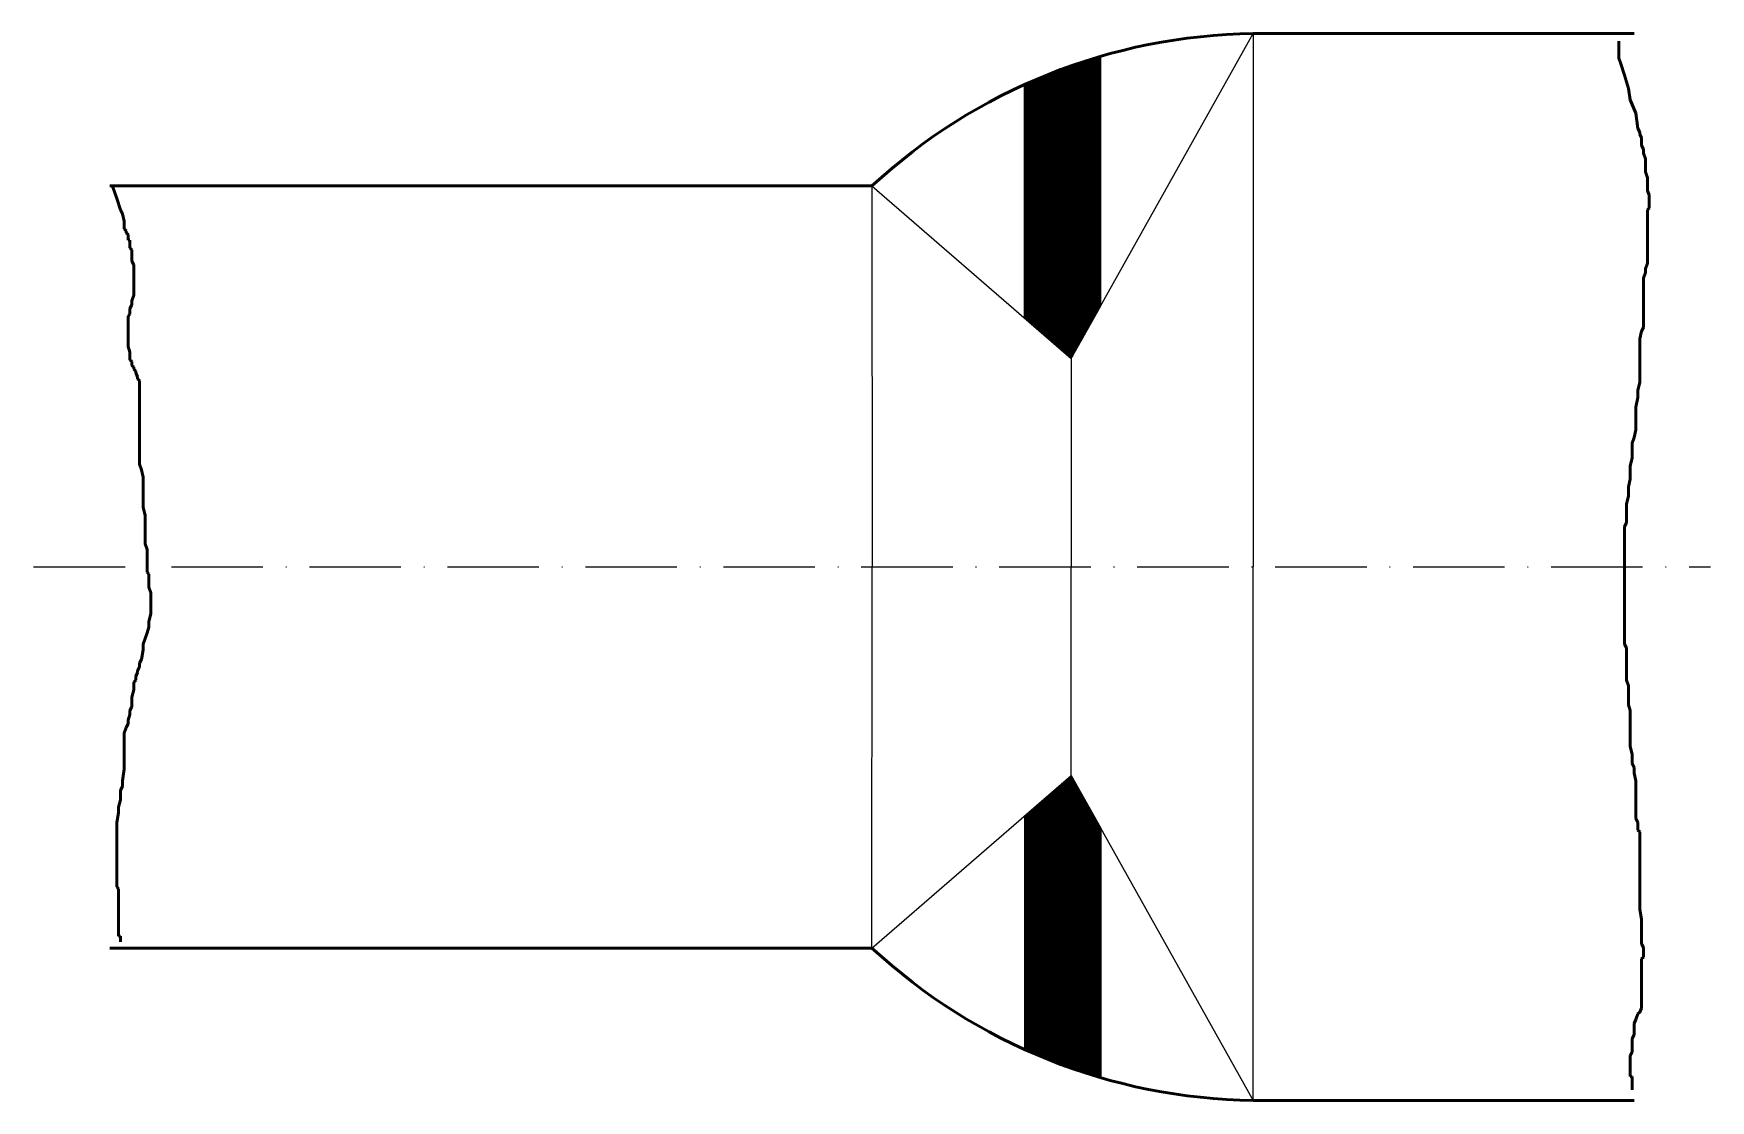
# Model space of a CAD drawing. Header units: millimetres. Extents: x 10 to 230, y -140 to 130.
# Drawn here: x 10 to 230, y -140 to 0 of the extents above; entities that cross this region are included whole.
import ezdxf

# ---------------------------------------------------------------- set-up
doc = ezdxf.new("R2010")
doc.units = ezdxf.units.MM
doc.linetypes.add('ACAD_ISO10W100', pattern=[18, 12, -3, 0, -3])
for name, color, linetype, lineweight, true_color in [('außenkante', 7, 'Continuous', 50, 0x000000), ('bemaßung', 7, 'Continuous', 25, 0x000000), ('schrichpunkt', 7, 'ACAD_ISO10W100', 25, 0x000000)]:
    doc.layers.add(name, color=color, linetype=linetype, lineweight=lineweight, true_color=true_color)
pattern_1 = [(45, (0, 0), (-0.0883883476483184, 0.0883883476483185), [])]

msp = doc.modelspace()

# ---------------------------------------------------------------- hatches: boundary and pattern name
at = {"layer": 'bemaßung'}
h = msp.add_hatch(dxfattribs=at)
h.set_pattern_fill('LINE', color=256, angle=45, style=0)
h.set_pattern_definition(pattern_1)
edge = h.paths.add_edge_path()
edge.add_arc((170.99734734478722, -74.99336836196815), 75, 106.25809380370583, 114.41217685213576, ccw=False)
edge.add_line((150, -2.9925947238859294), (150, -35.74131379263612))
edge.add_line((149.99999999999997, -35.741313792636106), (146.14332799999994, -42.633439999999936))
edge.add_line((146.14332799999994, -42.633439999999936), (140, -37.31488814277966))
edge.add_line((140, -37.31488814277968), (140, -6.698680006382162))
h = msp.add_hatch(dxfattribs=at)
h.set_pattern_fill('LINE', color=256, angle=45, style=0)
h.set_pattern_definition(pattern_1)
edge = h.paths.add_edge_path()
edge.add_arc((170.99734734478722, -65.00663163803208), 75, 245.58782314786424, 253.74190619629417)
edge.add_line((150, -137.0074052761141), (150, -104.2586862073639))
edge.add_line((149.99999999999997, -104.2586862073639), (146.14332799999994, -97.36656000000009))
edge.add_line((146.14332799999994, -97.36656000000009), (140, -102.68511185722035))
edge.add_line((140, -102.6851118572203), (140, -133.30131999361782))

# ---------------------------------------------------------------- linework, layer by layer
at = {"layer": 'außenkante'}
for p, q in [((169.99999999999997, 0), (220, 0)), ((217.9870353135299, -0.9978620489604282), (217.9870353135299, -1.4955260489604143)), ((217.9870353135299, -1.4955260489604143), (217.9870353135299, -2.242022048960422)), ((217.9870353135299, -2.242022048960422), (217.9870353135299, -3.2373500489604226)), ((217.9870353135299, -3.2373500489604226), (218.2358673135299, -3.98384604896043)), ((218.2358673135299, -3.98384604896043), (218.73353131352988, -5.476838048960417)), ((218.73353131352988, -5.476838048960417), (219.23119531352992, -7.218662048960425)), ((219.23119531352992, -7.218662048960425), (219.48002731352992, -8.711654048960412)), ((219.48002731352992, -8.711654048960412), (220.2265233135299, -10.45347804896042)), ((220.2265233135299, -10.45347804896042), (220.4753553135299, -12.444134048960422)), ((220.4753553135299, -12.444134048960422), (220.72418731352988, -12.941798048960408)), ((220.72418731352988, -12.941798048960408), (220.72418731352988, -13.1906300489604)), ((220.72418731352988, -13.1906300489604), (220.97301931352987, -13.688294048960415)), ((220.97301931352987, -13.688294048960415), (220.97301931352987, -13.937126048960408)), ((220.97301931352987, -13.937126048960408), (220.97301931352987, -14.683622048960416)), ((220.97301931352987, -14.683622048960416), (221.22185131352987, -15.181286048960402)), ((221.22185131352987, -15.181286048960402), (221.22185131352987, -15.678950048960417)), ((221.22185131352987, -15.678950048960417), (221.47068331352992, -16.425446048960424)), ((221.47068331352992, -16.425446048960424), (221.47068331352992, -16.674278048960417)), ((221.47068331352992, -16.674278048960417), (221.47068331352992, -17.171942048960403)), ((221.47068331352992, -17.171942048960403), (221.47068331352992, -17.669606048960418)), ((221.47068331352992, -17.669606048960418), (221.47068331352992, -18.167270048960404)), ((221.47068331352992, -18.167270048960404), (221.7195153135299, -18.91376604896041)), ((221.7195153135299, -18.91376604896041), (221.7195153135299, -19.909094048960412)), ((19.999999999999986, -20), (119.99999999999997, -20)), ((20.41442731352997, -20.157926048960405), (20.663259313529963, -20.904422048960413)), ((20.663259313529963, -20.904422048960413), (20.91209131352997, -21.65091804896042)), ((20.91209131352997, -21.65091804896042), (21.40975531352997, -23.143910048960407)), ((221.7195153135299, -19.909094048960412), (221.7195153135299, -20.65559004896042)), ((221.7195153135299, -20.65559004896042), (221.9683473135299, -21.153254048960406)), ((221.9683473135299, -21.153254048960406), (221.9683473135299, -21.4020860489604)), ((221.9683473135299, -21.4020860489604), (221.9683473135299, -21.65091804896042)), ((221.9683473135299, -21.65091804896042), (221.9683473135299, -22.148582048960407)), ((21.40975531352997, -23.143910048960407), (21.658587313529964, -23.641574048960422)), ((21.658587313529964, -23.641574048960422), (21.907419313529957, -24.636902048960422)), ((221.9683473135299, -22.895078048960414), (221.7195153135299, -23.143910048960407)), ((221.7195153135299, -23.143910048960407), (221.7195153135299, -23.3927420489604)), ((221.7195153135299, -23.3927420489604), (221.7195153135299, -23.890406048960415)), ((221.7195153135299, -23.890406048960415), (221.7195153135299, -24.3880700489604)), ((221.9683473135299, -22.148582048960407), (221.9683473135299, -22.3974140489604)), ((221.9683473135299, -22.3974140489604), (221.9683473135299, -22.895078048960414)), ((21.907419313529957, -24.636902048960422), (21.907419313529957, -24.885734048960416)), ((21.907419313529957, -24.885734048960416), (21.907419313529957, -25.3833980489604)), ((21.907419313529957, -25.3833980489604), (21.907419313529957, -25.632230048960423)), ((21.907419313529957, -25.632230048960423), (22.156251313529964, -25.881062048960416)), ((22.156251313529964, -25.881062048960416), (22.156251313529964, -26.12989404896041)), ((22.156251313529964, -26.12989404896041), (22.405083313529957, -26.378726048960402)), ((22.405083313529957, -26.378726048960402), (22.405083313529957, -26.627558048960395)), ((221.7195153135299, -24.3880700489604), (221.7195153135299, -25.13456604896041)), ((221.7195153135299, -25.13456604896041), (221.7195153135299, -25.3833980489604)), ((221.7195153135299, -25.3833980489604), (221.7195153135299, -25.881062048960416)), ((221.7195153135299, -25.881062048960416), (221.7195153135299, -26.378726048960402)), ((221.7195153135299, -26.378726048960402), (221.7195153135299, -26.627558048960395)), ((22.405083313529957, -26.627558048960395), (22.405083313529957, -26.876390048960417)), ((22.405083313529957, -26.876390048960417), (22.405083313529957, -27.12522204896041)), ((22.405083313529957, -27.12522204896041), (22.653915313529964, -27.12522204896041)), ((22.653915313529964, -27.12522204896041), (22.653915313529964, -27.374054048960403)), ((22.653915313529964, -27.374054048960403), (22.653915313529964, -27.622886048960396)), ((22.653915313529964, -27.622886048960396), (22.653915313529964, -27.871718048960417)), ((22.653915313529964, -27.871718048960417), (22.653915313529964, -28.12055004896041)), ((22.653915313529964, -28.12055004896041), (22.902747313529957, -28.369382048960404)), ((22.902747313529957, -28.369382048960404), (22.902747313529957, -28.867046048960418)), ((221.7195153135299, -26.627558048960395), (221.7195153135299, -27.374054048960403)), ((221.7195153135299, -27.374054048960403), (221.7195153135299, -28.369382048960404)), ((221.7195153135299, -28.369382048960404), (221.7195153135299, -28.618214048960397)), ((22.902747313529957, -28.867046048960418), (22.902747313529957, -29.364710048960404)), ((22.902747313529957, -29.364710048960404), (22.902747313529957, -29.86237404896042)), ((22.902747313529957, -29.86237404896042), (23.151579313529965, -30.360038048960405)), ((23.151579313529965, -30.360038048960405), (23.151579313529965, -30.608870048960398)), ((23.151579313529965, -30.608870048960398), (23.151579313529965, -30.85770204896042)), ((221.7195153135299, -30.111206048960412), (221.47068331352992, -30.85770204896042)), ((221.7195153135299, -28.618214048960397), (221.7195153135299, -29.364710048960404)), ((221.7195153135299, -29.364710048960404), (221.7195153135299, -30.111206048960412)), ((23.151579313529965, -30.85770204896042), (23.151579313529965, -31.355366048960406)), ((23.151579313529965, -31.355366048960406), (23.151579313529965, -31.6041980489604)), ((23.151579313529965, -31.6041980489604), (23.151579313529965, -31.85303004896042)), ((23.151579313529965, -31.85303004896042), (23.151579313529965, -32.10186204896041)), ((23.151579313529965, -32.10186204896041), (23.151579313529965, -32.350694048960406)), ((23.151579313529965, -32.350694048960406), (23.151579313529965, -32.5995260489604)), ((23.151579313529965, -32.5995260489604), (23.151579313529965, -32.84835804896042)), ((23.151579313529965, -32.84835804896042), (23.151579313529965, -33.097190048960414)), ((221.47068331352992, -31.355366048960406), (221.22185131352987, -32.10186204896041)), ((221.22185131352987, -32.10186204896041), (221.22185131352987, -33.097190048960414)), ((221.47068331352992, -30.85770204896042), (221.47068331352992, -31.355366048960406)), ((23.151579313529965, -34.34135004896041), (22.902747313529957, -35.087846048960415)), ((22.902747313529957, -35.087846048960415), (22.902747313529957, -35.33667804896041)), ((23.151579313529965, -33.097190048960414), (23.151579313529965, -33.5948540489604)), ((23.151579313529965, -33.5948540489604), (23.151579313529965, -33.84368604896039)), ((23.151579313529965, -33.84368604896039), (23.151579313529965, -34.092518048960414)), ((23.151579313529965, -34.092518048960414), (23.151579313529965, -34.34135004896041)), ((221.22185131352987, -33.097190048960414), (221.22185131352987, -34.34135004896041)), ((221.22185131352987, -34.34135004896041), (221.22185131352987, -34.839014048960394)), ((221.22185131352987, -34.839014048960394), (221.22185131352987, -35.834342048960394)), ((22.653915313529964, -36.829670048960395), (22.405083313529957, -37.07850204896042)), ((22.405083313529957, -37.07850204896042), (22.405083313529957, -37.5761660489604)), ((22.902747313529957, -35.5855100489604), (22.653915313529964, -36.083174048960416)), ((22.653915313529964, -36.083174048960416), (22.653915313529964, -36.33200604896041)), ((22.653915313529964, -36.33200604896041), (22.653915313529964, -36.5808380489604)), ((22.653915313529964, -36.5808380489604), (22.653915313529964, -36.829670048960395)), ((22.902747313529957, -35.33667804896041), (22.902747313529957, -35.5855100489604)), ((221.22185131352987, -35.834342048960394), (221.22185131352987, -36.5808380489604)), ((221.22185131352987, -36.5808380489604), (221.22185131352987, -37.5761660489604)), ((22.405083313529957, -37.5761660489604), (22.405083313529957, -37.824998048960396)), ((22.405083313529957, -37.824998048960396), (22.405083313529957, -38.07383004896042)), ((22.405083313529957, -38.07383004896042), (22.405083313529957, -38.32266204896041)), ((22.405083313529957, -38.32266204896041), (22.405083313529957, -38.5714940489604)), ((22.405083313529957, -38.5714940489604), (22.405083313529957, -38.820326048960396)), ((22.405083313529957, -38.820326048960396), (22.405083313529957, -39.31799004896041)), ((22.405083313529957, -39.31799004896041), (22.405083313529957, -39.566822048960404)), ((22.405083313529957, -39.566822048960404), (22.405083313529957, -39.8156540489604)), ((220.97301931352987, -39.06915804896042), (220.72418731352988, -40.06448604896042)), ((221.22185131352987, -38.5714940489604), (220.97301931352987, -39.06915804896042)), ((221.22185131352987, -37.5761660489604), (221.22185131352987, -38.5714940489604)), ((22.405083313529957, -39.8156540489604), (22.405083313529957, -40.31331804896041)), ((22.405083313529957, -40.31331804896041), (22.405083313529957, -40.8109820489604)), ((22.405083313529957, -40.8109820489604), (22.405083313529957, -41.05981404896039)), ((22.405083313529957, -41.05981404896039), (22.653915313529964, -41.8063100489604)), ((220.72418731352988, -40.06448604896042), (220.72418731352988, -41.05981404896039)), ((220.72418731352988, -41.05981404896039), (220.72418731352988, -42.05514204896039)), ((22.653915313529964, -41.8063100489604), (22.653915313529964, -42.552806048960406)), ((22.653915313529964, -42.552806048960406), (22.653915313529964, -42.8016380489604)), ((22.653915313529964, -42.8016380489604), (22.902747313529957, -43.05047004896039)), ((22.902747313529957, -43.05047004896039), (22.902747313529957, -43.54813404896041)), ((22.902747313529957, -43.54813404896041), (23.151579313529965, -43.7969660489604)), ((23.151579313529965, -43.7969660489604), (23.151579313529965, -44.04579804896039)), ((220.72418731352988, -42.05514204896039), (220.72418731352988, -43.05047004896039)), ((220.72418731352988, -43.05047004896039), (220.72418731352988, -43.29930204896041)), ((220.72418731352988, -43.29930204896041), (220.72418731352988, -44.294630048960414)), ((23.151579313529965, -44.04579804896039), (23.400411313529958, -44.294630048960414)), ((23.400411313529958, -44.294630048960414), (23.400411313529958, -44.54346204896041)), ((23.400411313529958, -44.54346204896041), (23.649243313529965, -45.04112604896039)), ((23.649243313529965, -45.04112604896039), (23.649243313529965, -45.289958048960415)), ((23.649243313529965, -45.289958048960415), (23.898075313529958, -45.53879004896041)), ((23.898075313529958, -45.53879004896041), (23.898075313529958, -46.036454048960394)), ((23.898075313529958, -46.036454048960394), (23.898075313529958, -46.285286048960415)), ((220.72418731352988, -45.7876220489604), (220.4753553135299, -46.7829500489604)), ((220.72418731352988, -44.294630048960414), (220.72418731352988, -45.53879004896041)), ((220.72418731352988, -45.53879004896041), (220.72418731352988, -45.7876220489604)), ((23.898075313529958, -46.285286048960415), (23.898075313529958, -46.7829500489604)), ((23.898075313529958, -46.7829500489604), (23.898075313529958, -47.031782048960395)), ((23.898075313529958, -47.031782048960395), (23.898075313529958, -47.52944604896041)), ((23.898075313529958, -47.52944604896041), (23.898075313529958, -48.27594204896039)), ((23.898075313529958, -48.27594204896039), (23.898075313529958, -49.27127004896039)), ((220.4753553135299, -47.7782780489604), (220.2265233135299, -49.022438048960396)), ((220.4753553135299, -46.7829500489604), (220.4753553135299, -47.7782780489604)), ((23.898075313529958, -49.27127004896039), (23.898075313529958, -49.7689340489604)), ((23.898075313529958, -49.7689340489604), (23.898075313529958, -50.51543004896041)), ((23.898075313529958, -50.51543004896041), (23.898075313529958, -51.26192604896039)), ((220.2265233135299, -49.022438048960396), (220.2265233135299, -49.7689340489604)), ((220.2265233135299, -49.7689340489604), (220.2265233135299, -50.764262048960404)), ((23.898075313529958, -51.26192604896039), (23.898075313529958, -52.0084220489604)), ((23.898075313529958, -52.0084220489604), (23.898075313529958, -52.25725404896039)), ((23.898075313529958, -52.25725404896039), (23.898075313529958, -53.0037500489604)), ((220.2265233135299, -52.0084220489604), (219.9776913135299, -53.0037500489604)), ((220.2265233135299, -50.764262048960404), (220.2265233135299, -52.0084220489604)), ((23.898075313529958, -53.0037500489604), (23.898075313529958, -53.750246048960406)), ((23.898075313529958, -53.750246048960406), (23.898075313529958, -54.24791004896039)), ((23.898075313529958, -54.24791004896039), (23.898075313529958, -54.9944060489604)), ((23.898075313529958, -54.9944060489604), (23.898075313529958, -55.24323804896039)), ((219.9776913135299, -53.0037500489604), (219.7288593135299, -53.750246048960406)), ((219.7288593135299, -53.750246048960406), (219.7288593135299, -54.496742048960385)), ((219.7288593135299, -54.496742048960385), (219.7288593135299, -55.74090204896041)), ((23.898075313529958, -55.24323804896039), (23.898075313529958, -55.74090204896041)), ((23.898075313529958, -55.74090204896041), (23.898075313529958, -56.48739804896039)), ((23.898075313529958, -56.48739804896039), (24.146907313529965, -57.233894048960394)), ((219.7288593135299, -55.74090204896041), (219.48002731352992, -56.73623004896041)), ((219.48002731352992, -56.73623004896041), (219.48002731352992, -57.233894048960394)), ((24.146907313529965, -57.233894048960394), (24.39573931352996, -58.229222048960395)), ((24.39573931352996, -58.229222048960395), (24.39573931352996, -58.9757180489604)), ((24.39573931352996, -58.9757180489604), (24.39573931352996, -59.224550048960396)), ((24.39573931352996, -59.224550048960396), (24.39573931352996, -59.47338204896039)), ((219.48002731352992, -58.47805404896039), (219.23119531352992, -59.47338204896039)), ((219.48002731352992, -57.233894048960394), (219.48002731352992, -57.73155804896041)), ((219.48002731352992, -57.73155804896041), (219.48002731352992, -58.47805404896039)), ((24.39573931352996, -59.47338204896039), (24.39573931352996, -59.9710460489604)), ((24.39573931352996, -59.9710460489604), (24.39573931352996, -60.71754204896041)), ((24.39573931352996, -60.71754204896041), (24.39573931352996, -61.71287004896038)), ((219.23119531352992, -60.71754204896041), (218.98236331352987, -61.71287004896038)), ((219.23119531352992, -59.47338204896039), (219.23119531352992, -60.219878048960396)), ((219.23119531352992, -60.219878048960396), (219.23119531352992, -60.71754204896041)), ((24.39573931352996, -61.71287004896038), (24.39573931352996, -62.2105340489604)), ((24.39573931352996, -62.2105340489604), (24.644571313529966, -63.2058620489604)), ((24.644571313529966, -63.2058620489604), (24.644571313529966, -63.952358048960406)), ((218.98236331352987, -61.71287004896038), (218.98236331352987, -62.45936604896039)), ((218.98236331352987, -62.45936604896039), (218.98236331352987, -62.957030048960405)), ((218.98236331352987, -62.957030048960405), (218.98236331352987, -63.45469404896039)), ((218.98236331352987, -63.45469404896039), (218.98236331352987, -63.703526048960384)), ((218.98236331352987, -63.703526048960384), (218.98236331352987, -64.2011900489604)), ((24.644571313529966, -63.952358048960406), (24.644571313529966, -64.69885404896038)), ((24.644571313529966, -64.69885404896038), (24.644571313529966, -65.1965180489604)), ((24.644571313529966, -65.1965180489604), (24.644571313529966, -66.1918460489604)), ((218.98236331352987, -64.2011900489604), (218.73353131352988, -64.69885404896038)), ((218.73353131352988, -64.69885404896038), (218.73353131352988, -65.1965180489604)), ((218.73353131352988, -65.1965180489604), (218.73353131352988, -65.9430140489604)), ((218.73353131352988, -65.9430140489604), (218.73353131352988, -66.93834204896041)), ((24.644571313529966, -66.1918460489604), (24.644571313529966, -66.93834204896041)), ((24.644571313529966, -66.93834204896041), (24.89340331352996, -67.68483804896039)), ((24.89340331352996, -67.68483804896039), (24.89340331352996, -68.4313340489604)), ((218.73353131352988, -66.93834204896041), (218.73353131352988, -67.93367004896041)), ((218.73353131352988, -67.93367004896041), (218.73353131352988, -68.1825020489604)), ((218.73353131352988, -68.1825020489604), (218.73353131352988, -69.1778300489604)), ((24.89340331352996, -68.4313340489604), (24.89340331352996, -69.1778300489604)), ((24.89340331352996, -69.1778300489604), (24.89340331352996, -69.92432604896038)), ((24.89340331352996, -69.92432604896038), (24.89340331352996, -70.67082204896039)), ((218.73353131352988, -69.1778300489604), (218.73353131352988, -69.4266620489604)), ((218.73353131352988, -69.4266620489604), (218.73353131352988, -69.92432604896038)), ((218.73353131352988, -69.92432604896038), (218.73353131352988, -70.4219900489604)), ((24.89340331352996, -70.67082204896039), (25.142235313529966, -70.91965404896038)), ((25.142235313529966, -70.91965404896038), (25.142235313529966, -71.4173180489604)), ((25.142235313529966, -71.4173180489604), (25.142235313529966, -71.66615004896039)), ((25.142235313529966, -71.66615004896039), (25.142235313529966, -72.1638140489604)), ((25.142235313529966, -72.1638140489604), (25.142235313529966, -72.66147804896039)), ((218.73353131352988, -70.4219900489604), (218.73353131352988, -71.66615004896039)), ((218.73353131352988, -71.66615004896039), (218.73353131352988, -71.91498204896038)), ((218.73353131352988, -71.91498204896038), (218.73353131352988, -72.66147804896039)), ((25.142235313529966, -72.66147804896039), (25.39106731352996, -73.4079740489604)), ((25.39106731352996, -73.4079740489604), (25.39106731352996, -73.65680604896039)), ((25.39106731352996, -73.65680604896039), (25.39106731352996, -74.1544700489604)), ((25.39106731352996, -74.1544700489604), (25.39106731352996, -74.65213404896039)), ((25.39106731352996, -74.65213404896039), (25.39106731352996, -74.90096604896038)), ((218.73353131352988, -72.66147804896039), (218.73353131352988, -73.1591420489604)), ((218.73353131352988, -73.1591420489604), (218.73353131352988, -73.90563804896038)), ((218.73353131352988, -73.90563804896038), (218.73353131352988, -74.65213404896039)), ((218.73353131352988, -74.65213404896039), (218.73353131352988, -75.1497980489604)), ((25.39106731352996, -76.14512604896038), (25.142235313529966, -77.14045404896038)), ((25.39106731352996, -74.90096604896038), (25.39106731352996, -75.64746204896039)), ((25.39106731352996, -75.64746204896039), (25.39106731352996, -76.14512604896038)), ((218.73353131352988, -75.1497980489604), (218.73353131352988, -75.64746204896039)), ((218.73353131352988, -75.64746204896039), (218.73353131352988, -76.3939580489604)), ((218.73353131352988, -76.3939580489604), (218.73353131352988, -76.89162204896039)), ((218.73353131352988, -76.89162204896039), (218.73353131352988, -77.63811804896037)), ((24.89340331352996, -78.6334460489604), (24.644571313529966, -79.37994204896037)), ((25.142235313529966, -77.88695004896041), (24.89340331352996, -78.6334460489604)), ((25.142235313529966, -77.14045404896038), (25.142235313529966, -77.88695004896041)), ((218.73353131352988, -77.63811804896037), (218.73353131352988, -78.13578204896041)), ((218.73353131352988, -78.13578204896041), (218.73353131352988, -78.6334460489604)), ((218.73353131352988, -78.6334460489604), (218.73353131352988, -79.13111004896038)), ((218.73353131352988, -79.13111004896038), (218.73353131352988, -79.62877404896037)), ((24.39573931352996, -80.87293404896039), (24.146907313529965, -82.11709404896041)), ((24.644571313529966, -79.37994204896037), (24.39573931352996, -80.12643804896041)), ((24.39573931352996, -80.12643804896041), (24.39573931352996, -80.87293404896039)), ((218.73353131352988, -79.62877404896037), (218.73353131352988, -80.12643804896041)), ((218.73353131352988, -80.12643804896041), (218.98236331352987, -80.6241020489604)), ((218.98236331352987, -80.6241020489604), (218.98236331352987, -81.37059804896037)), ((218.98236331352987, -81.37059804896037), (218.98236331352987, -82.11709404896041)), ((23.898075313529958, -83.11242204896038), (23.649243313529965, -83.61008604896037)), ((24.146907313529965, -82.11709404896041), (23.898075313529958, -82.6147580489604)), ((23.898075313529958, -82.6147580489604), (23.898075313529958, -83.11242204896038)), ((218.98236331352987, -82.11709404896041), (218.98236331352987, -82.6147580489604)), ((218.98236331352987, -82.6147580489604), (218.98236331352987, -83.36125404896038)), ((218.98236331352987, -83.36125404896038), (218.98236331352987, -84.10775004896041)), ((23.400411313529958, -84.85424604896039), (23.151579313529965, -85.10307804896038)), ((23.151579313529965, -85.10307804896038), (23.151579313529965, -85.35191004896038)), ((23.151579313529965, -85.35191004896038), (23.151579313529965, -85.60074204896037)), ((23.151579313529965, -85.60074204896037), (23.151579313529965, -86.09840604896041)), ((23.649243313529965, -83.85891804896036), (23.400411313529958, -84.3565820489604)), ((23.400411313529958, -84.3565820489604), (23.400411313529958, -84.85424604896039)), ((23.649243313529965, -83.61008604896037), (23.649243313529965, -83.85891804896036)), ((218.98236331352987, -84.10775004896041), (218.98236331352987, -84.85424604896039)), ((218.98236331352987, -84.85424604896039), (219.23119531352992, -85.60074204896037)), ((219.23119531352992, -85.60074204896037), (219.23119531352992, -86.5960700489604)), ((23.151579313529965, -86.09840604896041), (22.902747313529957, -87.09373404896039)), ((22.902747313529957, -87.09373404896039), (22.902747313529957, -87.59139804896037)), ((22.902747313529957, -87.59139804896037), (22.902747313529957, -88.33789404896041)), ((219.23119531352992, -86.5960700489604), (219.23119531352992, -87.34256604896038)), ((219.23119531352992, -87.34256604896038), (219.23119531352992, -88.08906204896041)), ((22.653915313529964, -89.33322204896038), (22.405083313529957, -90.07971804896036)), ((22.405083313529957, -90.07971804896036), (22.405083313529957, -90.5773820489604)), ((22.902747313529957, -88.33789404896041), (22.653915313529964, -88.8355580489604)), ((22.653915313529964, -88.8355580489604), (22.653915313529964, -89.33322204896038)), ((219.23119531352992, -88.08906204896041), (219.48002731352992, -88.8355580489604)), ((219.48002731352992, -88.8355580489604), (219.48002731352992, -89.83088604896037)), ((219.48002731352992, -89.83088604896037), (219.48002731352992, -90.8262140489604)), ((22.156251313529964, -91.07504604896039), (21.907419313529957, -91.82154204896037)), ((21.907419313529957, -91.82154204896037), (21.907419313529957, -92.5680380489604)), ((22.405083313529957, -90.5773820489604), (22.156251313529964, -91.07504604896039)), ((219.48002731352992, -90.8262140489604), (219.48002731352992, -91.82154204896037)), ((219.48002731352992, -91.82154204896037), (219.48002731352992, -92.31920604896041)), ((219.48002731352992, -92.31920604896041), (219.48002731352992, -93.06570204896039)), ((21.907419313529957, -92.5680380489604), (21.907419313529957, -93.31453404896038)), ((21.907419313529957, -93.31453404896038), (21.907419313529957, -93.81219804896037)), ((21.907419313529957, -93.81219804896037), (21.907419313529957, -94.8075260489604)), ((219.48002731352992, -93.06570204896039), (219.48002731352992, -93.56336604896038)), ((219.48002731352992, -93.56336604896038), (219.7288593135299, -94.5586940489604)), ((219.7288593135299, -94.5586940489604), (219.7288593135299, -95.30519004896038)), ((21.907419313529957, -96.5493500489604), (21.658587313529964, -98.04234204896036)), ((21.907419313529957, -94.8075260489604), (21.907419313529957, -95.80285404896037)), ((21.907419313529957, -95.80285404896037), (21.907419313529957, -96.5493500489604)), ((219.7288593135299, -95.30519004896038), (219.7288593135299, -95.80285404896037)), ((219.7288593135299, -95.80285404896037), (219.9776913135299, -96.30051804896041)), ((219.9776913135299, -96.30051804896041), (219.9776913135299, -97.04701404896039)), ((21.658587313529964, -98.7888380489604), (21.40975531352997, -99.28650204896039)), ((21.658587313529964, -98.04234204896036), (21.658587313529964, -98.7888380489604)), ((219.9776913135299, -97.04701404896039), (220.2265233135299, -98.04234204896036)), ((220.2265233135299, -98.04234204896036), (220.2265233135299, -98.7888380489604)), ((220.2265233135299, -98.7888380489604), (220.2265233135299, -99.28650204896039)), ((21.40975531352997, -100.53066204896041), (21.160923313529963, -101.52599004896038)), ((21.40975531352997, -99.28650204896039), (21.40975531352997, -100.53066204896041)), ((220.2265233135299, -99.28650204896039), (220.2265233135299, -99.78416604896037)), ((220.2265233135299, -99.78416604896037), (220.2265233135299, -100.53066204896041)), ((220.2265233135299, -100.53066204896041), (220.2265233135299, -101.0283260489604)), ((220.2265233135299, -101.0283260489604), (220.2265233135299, -101.77482204896037)), ((21.160923313529963, -102.27248604896036), (20.91209131352997, -103.51664604896038)), ((21.160923313529963, -101.52599004896038), (21.160923313529963, -102.27248604896036)), ((220.2265233135299, -101.77482204896037), (220.2265233135299, -102.02365404896037)), ((220.2265233135299, -102.02365404896037), (220.2265233135299, -103.0189820489604)), ((220.2265233135299, -103.0189820489604), (220.4753553135299, -103.51664604896038)), ((20.91209131352997, -103.51664604896038), (20.91209131352997, -104.26314204896036)), ((20.91209131352997, -104.26314204896036), (20.91209131352997, -104.7608060489604)), ((20.91209131352997, -104.7608060489604), (20.91209131352997, -105.50730204896038)), ((20.91209131352997, -105.50730204896038), (20.91209131352997, -106.00496604896037)), ((220.4753553135299, -103.51664604896038), (220.4753553135299, -103.76547804896038)), ((220.4753553135299, -103.76547804896038), (220.4753553135299, -104.51197404896035)), ((220.4753553135299, -104.51197404896035), (220.72418731352988, -104.7608060489604)), ((220.72418731352988, -104.7608060489604), (220.72418731352988, -105.25847004896039)), ((220.72418731352988, -105.25847004896039), (220.72418731352988, -106.00496604896037)), ((20.91209131352997, -106.00496604896037), (20.91209131352997, -106.50263004896036)), ((20.91209131352997, -106.50263004896036), (20.91209131352997, -107.0002940489604)), ((20.91209131352997, -107.0002940489604), (20.91209131352997, -107.49795804896038)), ((20.91209131352997, -107.49795804896038), (20.91209131352997, -108.24445404896036)), ((220.72418731352988, -106.00496604896037), (220.72418731352988, -106.7514620489604)), ((220.72418731352988, -106.7514620489604), (220.72418731352988, -107.74679004896038)), ((220.72418731352988, -107.74679004896038), (220.72418731352988, -108.49328604896036)), ((20.91209131352997, -108.24445404896036), (20.91209131352997, -108.7421180489604)), ((20.91209131352997, -108.7421180489604), (20.91209131352997, -109.48861404896039)), ((20.91209131352997, -109.48861404896039), (20.91209131352997, -109.73744604896038)), ((20.91209131352997, -109.73744604896038), (20.91209131352997, -110.48394204896036)), ((220.72418731352988, -108.49328604896036), (220.72418731352988, -109.2397820489604)), ((220.72418731352988, -109.2397820489604), (220.72418731352988, -110.23511004896037)), ((20.91209131352997, -110.48394204896036), (20.91209131352997, -111.2304380489604)), ((20.91209131352997, -111.2304380489604), (20.91209131352997, -111.47927004896039)), ((20.91209131352997, -111.47927004896039), (20.91209131352997, -111.97693404896037)), ((20.91209131352997, -111.97693404896037), (21.160923313529963, -112.22576604896037)), ((220.72418731352988, -110.23511004896037), (220.72418731352988, -110.48394204896036)), ((220.72418731352988, -110.48394204896036), (220.72418731352988, -110.9816060489604)), ((220.72418731352988, -110.9816060489604), (220.72418731352988, -111.97693404896037)), ((220.72418731352988, -111.97693404896037), (220.72418731352988, -112.22576604896037)), ((21.160923313529963, -112.22576604896037), (21.160923313529963, -112.47459804896036)), ((21.160923313529963, -112.47459804896036), (21.160923313529963, -112.9722620489604)), ((21.160923313529963, -112.9722620489604), (21.160923313529963, -113.2210940489604)), ((21.160923313529963, -113.2210940489604), (21.160923313529963, -113.46992604896039)), ((21.160923313529963, -113.46992604896039), (21.160923313529963, -113.96759004896037)), ((21.160923313529963, -113.96759004896037), (21.160923313529963, -114.21642204896037)), ((21.160923313529963, -114.21642204896037), (21.160923313529963, -114.46525404896036)), ((220.72418731352988, -112.22576604896037), (220.72418731352988, -112.72343004896035)), ((220.72418731352988, -112.72343004896035), (220.72418731352988, -113.2210940489604)), ((220.72418731352988, -113.2210940489604), (220.72418731352988, -113.46992604896039)), ((220.72418731352988, -113.46992604896039), (220.72418731352988, -114.21642204896037)), ((220.72418731352988, -114.21642204896037), (220.72418731352988, -114.9629180489604)), ((21.160923313529963, -114.46525404896036), (21.160923313529963, -114.71408604896035)), ((21.160923313529963, -114.71408604896035), (21.160923313529963, -115.2117500489604)), ((21.160923313529963, -115.2117500489604), (21.160923313529963, -115.46058204896039)), ((21.160923313529963, -115.46058204896039), (21.160923313529963, -115.70941404896038)), ((21.160923313529963, -115.70941404896038), (21.160923313529963, -115.95824604896038)), ((21.160923313529963, -115.95824604896038), (21.160923313529963, -116.20707804896037)), ((21.160923313529963, -116.20707804896037), (21.160923313529963, -116.45591004896036)), ((21.160923313529963, -116.45591004896036), (21.160923313529963, -116.70474204896036)), ((220.72418731352988, -114.9629180489604), (220.97301931352987, -116.20707804896037)), ((220.97301931352987, -116.20707804896037), (220.97301931352987, -116.70474204896036)), ((21.160923313529963, -116.70474204896036), (21.160923313529963, -116.9535740489604)), ((21.160923313529963, -116.9535740489604), (21.160923313529963, -117.2024060489604)), ((21.160923313529963, -117.2024060489604), (21.160923313529963, -117.45123804896039)), ((21.160923313529963, -117.45123804896039), (21.160923313529963, -117.70007004896038)), ((21.160923313529963, -117.70007004896038), (21.160923313529963, -117.94890204896038)), ((21.160923313529963, -117.94890204896038), (21.160923313529963, -118.19773404896037)), ((21.160923313529963, -118.19773404896037), (21.160923313529963, -118.44656604896036)), ((21.160923313529963, -118.44656604896036), (21.40975531352997, -118.44656604896036)), ((21.40975531352997, -118.44656604896036), (21.40975531352997, -118.69539804896036)), ((21.40975531352997, -118.69539804896036), (21.40975531352997, -118.94423004896035)), ((21.40975531352997, -118.94423004896035), (21.40975531352997, -118.69539804896036)), ((220.97301931352987, -116.70474204896036), (220.97301931352987, -117.45123804896039)), ((220.97301931352987, -117.45123804896039), (220.97301931352987, -117.94890204896038)), ((220.97301931352987, -117.94890204896038), (220.97301931352987, -118.44656604896036)), ((220.97301931352987, -118.44656604896036), (220.97301931352987, -119.44189404896039)), ((19.999999999999982, -120), (119.99999999999997, -120)), ((21.40975531352997, -118.94423004896035), (21.40975531352997, -119.1930620489604)), ((21.40975531352997, -119.1930620489604), (21.40975531352997, -118.94423004896035)), ((220.97301931352987, -119.44189404896039), (221.22185131352987, -119.93955804896038)), ((221.22185131352987, -119.93955804896038), (221.22185131352987, -120.43722204896036)), ((221.22185131352987, -120.43722204896036), (221.22185131352987, -120.68605404896036)), ((221.22185131352987, -120.68605404896036), (221.22185131352987, -121.1837180489604)), ((221.22185131352987, -121.1837180489604), (220.97301931352987, -121.4325500489604)), ((220.97301931352987, -121.4325500489604), (220.97301931352987, -121.68138204896039)), ((220.97301931352987, -121.68138204896039), (220.97301931352987, -122.17904604896037)), ((220.97301931352987, -122.17904604896037), (220.97301931352987, -122.42787804896037)), ((220.97301931352987, -122.42787804896037), (220.97301931352987, -122.67671004896036)), ((220.97301931352987, -122.67671004896036), (220.97301931352987, -122.92554204896035)), ((220.97301931352987, -122.92554204896035), (220.97301931352987, -123.67203804896039)), ((220.97301931352987, -123.67203804896039), (220.97301931352987, -123.92087004896038)), ((220.97301931352987, -123.92087004896038), (220.97301931352987, -124.16970204896037)), ((220.97301931352987, -124.16970204896037), (220.97301931352987, -124.66736604896036)), ((220.97301931352987, -124.66736604896036), (220.97301931352987, -124.91619804896035)), ((220.97301931352987, -124.91619804896035), (220.97301931352987, -125.1650300489604)), ((220.97301931352987, -125.1650300489604), (220.97301931352987, -125.66269404896039)), ((220.97301931352987, -125.66269404896039), (220.97301931352987, -125.91152604896038)), ((220.97301931352987, -125.91152604896038), (220.97301931352987, -126.90685404896035)), ((220.97301931352987, -126.90685404896035), (220.97301931352987, -127.4045180489604)), ((220.97301931352987, -127.4045180489604), (220.97301931352987, -127.90218204896038)), ((220.2265233135299, -129.3951740489604), (219.9776913135299, -129.89283804896039)), ((220.4753553135299, -128.64867804896036), (220.2265233135299, -129.3951740489604)), ((220.72418731352988, -128.39984604896037), (220.4753553135299, -128.64867804896036)), ((220.97301931352987, -127.90218204896038), (220.72418731352988, -128.39984604896037)), ((219.9776913135299, -131.3858300489604), (219.7288593135299, -131.8834940489604)), ((219.7288593135299, -131.8834940489604), (219.7288593135299, -132.38115804896037)), ((219.9776913135299, -129.89283804896039), (219.9776913135299, -130.39050204896037)), ((219.9776913135299, -130.39050204896037), (219.9776913135299, -130.63933404896036)), ((219.9776913135299, -130.63933404896036), (219.9776913135299, -130.88816604896036)), ((219.9776913135299, -130.88816604896036), (219.9776913135299, -131.3858300489604)), ((219.7288593135299, -133.6253180489604), (219.48002731352992, -134.12298204896038)), ((219.48002731352992, -134.12298204896038), (219.48002731352992, -134.86947804896036)), ((219.7288593135299, -132.38115804896037), (219.7288593135299, -132.62999004896037)), ((219.7288593135299, -132.62999004896037), (219.7288593135299, -132.87882204896036)), ((219.7288593135299, -132.87882204896036), (219.7288593135299, -133.12765404896035)), ((219.7288593135299, -133.12765404896035), (219.7288593135299, -133.37648604896034)), ((219.7288593135299, -133.37648604896034), (219.7288593135299, -133.6253180489604)), ((219.48002731352992, -134.86947804896036), (219.48002731352992, -135.36714204896035)), ((219.48002731352992, -135.36714204896035), (219.48002731352992, -135.8648060489604)), ((219.48002731352992, -135.8648060489604), (219.48002731352992, -136.11363804896038)), ((219.48002731352992, -136.11363804896038), (219.48002731352992, -136.36247004896038)), ((219.48002731352992, -136.36247004896038), (219.48002731352992, -136.61130204896037)), ((219.48002731352992, -136.61130204896037), (219.48002731352992, -136.86013404896036)), ((219.48002731352992, -136.86013404896036), (219.7288593135299, -136.86013404896036)), ((219.7288593135299, -136.86013404896036), (219.7288593135299, -137.10896604896035)), ((219.7288593135299, -137.10896604896035), (219.7288593135299, -137.35779804896035)), ((219.7288593135299, -137.35779804896035), (219.7288593135299, -137.6066300489604)), ((219.7288593135299, -137.6066300489604), (219.7288593135299, -137.8554620489604)), ((219.7288593135299, -137.8554620489604), (219.7288593135299, -138.10429404896038)), ((219.7288593135299, -138.10429404896038), (219.7288593135299, -138.35312604896038)), ((219.7288593135299, -138.35312604896038), (219.7288593135299, -138.60195804896037)), ((169.99999999999997, -140.00000000000003), (220, -139.99999999999997))]:
    msp.add_line(p, q, dxfattribs=at)
for centre, start, end in [((170.99734734478722, -74.99336836196815), 90.76193970503459, 132.84087926766904), ((170.99734734478722, -65.00663163803208), 227.15912073233096, 269.2380602949654)]:
    msp.add_arc(centre, 75, start, end, dxfattribs=at)
at = {"layer": 'bemaßung'}
for p, q in [((146.14332799999994, -42.63343999999992), (169.99999999999997, 0)), ((169.99999999999997, 0), (169.99999999999994, -70)), ((150, -35.74131379263612), (150, -2.9925947238859294)), ((140, -37.31488814277968), (140, -6.698680006382162)), ((119.99999999999997, -20), (120, -70)), ((119.99999999999996, -20), (146.14332799999994, -42.63343999999992)), ((140, -37.31488814277966), (146.14332799999994, -42.633439999999936)), ((146.14332799999994, -42.633439999999936), (149.99999999999997, -35.741313792636106)), ((146.14332799999994, -42.633439999999915), (146.14332799999994, -70)), ((119.99999999999997, -120), (120, -70)), ((146.14332799999994, -97.36656000000009), (146.14332799999994, -70)), ((169.99999999999997, -140.00000000000003), (169.99999999999994, -70)), ((119.99999999999996, -119.99999999999999), (146.14332799999994, -97.36656000000009)), ((140, -102.68511185722035), (146.14332799999994, -97.36656000000009)), ((146.14332799999994, -97.36656000000009), (169.99999999999997, -140.00000000000003)), ((146.14332799999994, -97.36656000000009), (149.99999999999997, -104.2586862073639)), ((140, -102.6851118572203), (140, -133.30131999361782)), ((150, -104.2586862073639), (150, -137.0074052761141))]:
    msp.add_line(p, q, dxfattribs=at)
for centre, start, end in [((170.99734734478722, -74.99336836196815), 106.25809380370583, 114.41217685213576), ((170.99734734478722, -74.99336836196815), 106.25809380370583, 114.41217685213576), ((170.99734734478722, -65.00663163803208), 245.58782314786424, 253.74190619629417), ((170.99734734478722, -65.00663163803208), 245.58782314786424, 253.74190619629417)]:
    msp.add_arc(centre, 75, start, end, dxfattribs=at)
at = {"layer": 'schrichpunkt'}
msp.add_line((10, -70), (230, -70), dxfattribs=at)

doc.saveas('drawing.dxf')
